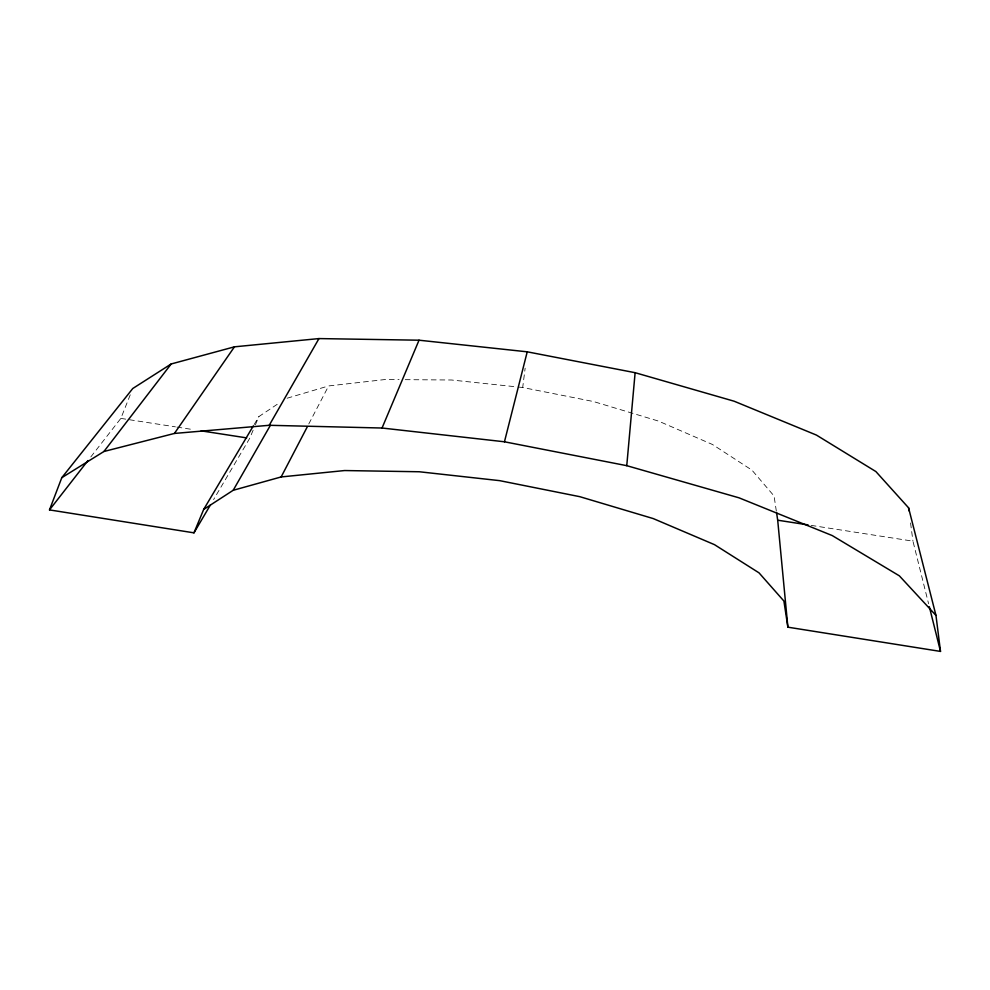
<?xml version="1.0" encoding="UTF-8"?>
<svg xmlns="http://www.w3.org/2000/svg" width="990" height="990" viewBox="0 0 990 990"><rect width="100%" height="100%" fill="white"/><g stroke="black" fill="none" stroke-linecap="round" stroke-linejoin="round"><path stroke-width="0.74" stroke-dasharray="4.95 3.71" d="M776.333 511.125L774.069 495.99L751.955 470.139L712.515 444.51L658.375 421.047L593.468 401.532L522.695 387.511L525.146 368.181M90.808 456.922L120.854 418.399L130.494 394.193M253.131 430.204L249.678 438.36L213.593 499.579M255.432 424.76L258.873 416.592L279.267 402.93M308.781 423.968L328.618 385.939L385.197 379.517L399.069 379.615M254.145 424.549L258.873 416.592M287.125 398.215L328.618 385.939M405.232 379.665L451.489 379.999L516.644 386.867M518.154 387.028L522.695 387.511M120.854 418.399L175.416 426.851M176.925 427.086L192.085 429.437M811.132 525.381L912.953 541.159L928.583 603.739M910.565 522.968L912.953 541.159"/><path stroke-width="1.49" d="M193.966 532.843L203.68 509.429L233.195 490.285L281.148 476.945L344.607 470.547L419.29 471.76L499.715 480.657L579.769 496.671L653.227 518.574L714.471 544.649L759.021 572.851L783.907 601.041L787.879 627.177L940.5 651.42L935.971 615.421L899.353 575.833L832.231 535.565L739.023 497.821L626.757 465.671L635.122 372.698L527.225 351.821L419.03 340.201L318.978 338.58L234.469 346.822L171.171 363.974L132.771 388.501L61.788 477.687L49.5 509.9L193.966 532.843L210.449 504.9M61.788 477.687L103.938 451.489L174.413 433.447L269.231 425.292L382.041 428.026L504.454 441.788L527.225 351.821M382.041 428.026L419.03 340.201M281.148 476.945L307.358 426.69M269.231 425.292L318.978 338.58M233.195 490.285L270.443 425.217M203.68 509.429L253.353 425.873M174.413 433.447L234.469 346.822M103.938 451.489L171.171 363.974M49.5 509.9L87.986 460.536M201.18 430.848L246.646 437.889M776.556 512.634L777.695 520.196L808.087 524.91M504.454 441.788L626.757 465.671M635.122 372.698L734.122 401.21L816.428 435.08L875.89 471.562L908.573 507.808L935.971 615.421M929.338 606.721L940.5 651.42M908.573 507.808L908.969 510.84M777.695 520.196L787.879 627.177"/></g></svg>
